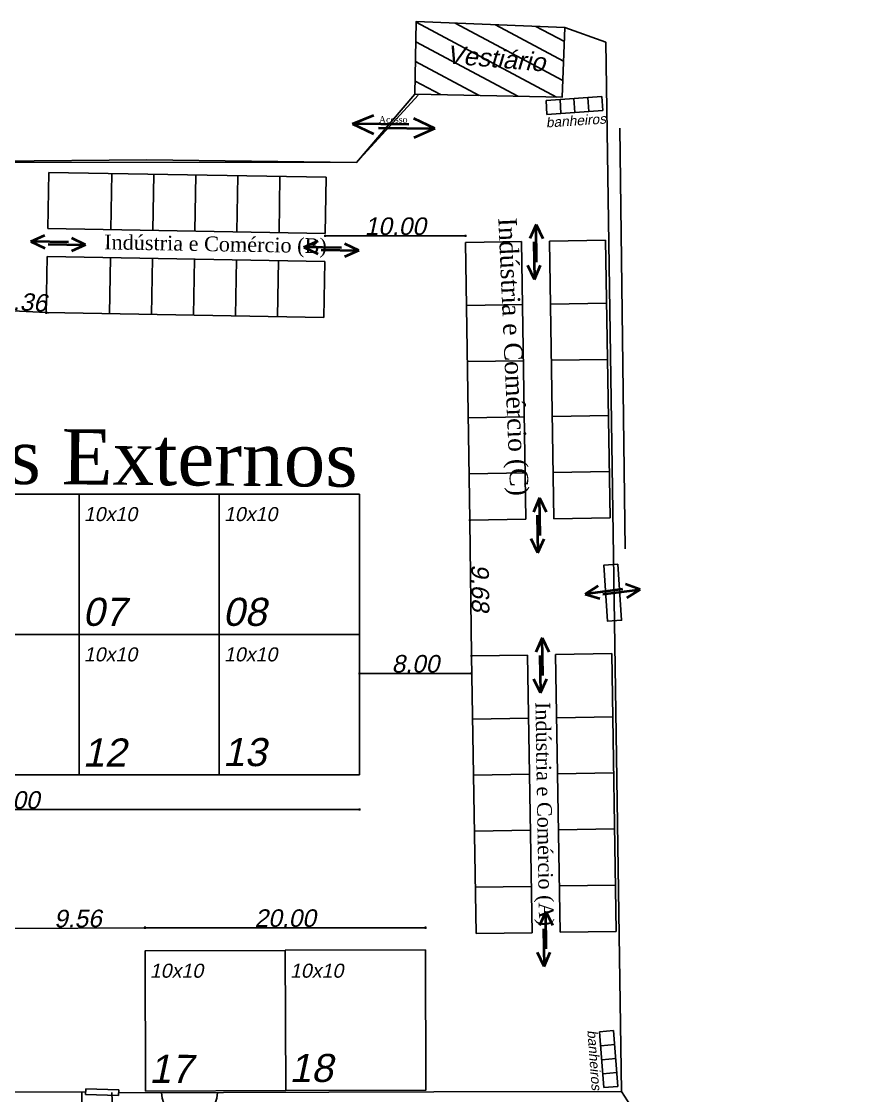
# Model space of a CAD drawing. Header units: metres. Extents: x 2113 to 5678, y -2764 to 956.
# Drawn here: x 4759.4 to 4819.3, y -1361.6 to -1285.1 of the extents above; entities that cross this region are included whole.
import ezdxf

# ---------------------------------------------------------------- set-up
doc = ezdxf.new("R2010")
doc.units = ezdxf.units.M
doc.header["$MEASUREMENT"] = 0
for name, color, linetype in [('ATUALIZADO', 4, 'Continuous'), ('Cota', 1, 'Continuous'), ('COTASOK', 1, 'Continuous'), ('ESTRUTURA', 7, 'Continuous'), ('PAREDE', 7, 'Continuous'), ('TELHADO', 6, 'Continuous'), ('TextoÁreas', 7, 'Continuous')]:
    doc.layers.add(name, color=color, linetype=linetype)
doc.styles.add('JEF', font='times.ttf', dxfattribs={"height": 0.3})
doc.styles.add('TimesNewRoman', font='times.ttf')
doc.styles.add('util2000', font='arial.ttf', dxfattribs={"oblique": 12.000028})
doc.dimstyles.new('Copy of int_1-50_m_MS_50', dxfattribs={"dimscale": 0.05, "dimtxt": 25, "dimasz": 1.5, "dimexe": 1, "dimexo": 0, "dimgap": 0.75, "dimtad": 1, "dimzin": 1, "dimdsep": 46, "dimtxsty": 'util2000', "dimblk": '_U2_SETA01', "dimcen": 1.5, "dimse1": 1, "dimse2": 1, "dimclrd": 1, "dimclre": 1, "dimclrt": 1, "dimazin": 3, "dimtfac": 1, "dimtix": 1, "dimtmove": 1, "dimatfit": 3, "dimldrblk": '_U2_SETA02', "dimfxl": 1, "dimtzin": 12, "dimarcsym": 0})

# ---------------------------------------------------------------- blocks, each defined once
blk = doc.blocks.new('_U2_SETA01')
at = {"color": 0}
for p, q in [((-1, 0), (1, 0)), ((0, -1), (0, 1))]:
    blk.add_line(p, q, dxfattribs=at)
blk.add_line((-0.5, -0.5), (0.5, 0.5))
blk = doc.blocks.new('*D430')
at = {"layer": 'Cota', "color": 1, "lineweight": -2, "transparency": 16777216}
blk.add_line((4733.608, -1341.247), (4783.458, -1341.247), dxfattribs=at)
at = {"layer": 'Defpoints', "color": 0, "transparency": 16777216}
for p in [(4733.533, -1338.764), (4783.533, -1338.764), (4783.533, -1341.247)]:
    blk.add_point(p, dxfattribs=at)
at = {"layer": 'Cota', "color": 1, "lineweight": -2, "transparency": 16777216, "xscale": 0.07500000000000001, "yscale": 0.07500000000000001, "zscale": 0.07500000000000001, "rotation": 180}
blk.add_blockref('_U2_SETA01', (4733.533, -1341.247), dxfattribs=at)
at = {"layer": 'Cota', "color": 1, "lineweight": -2, "transparency": 16777216, "xscale": 0.07500000000000001, "yscale": 0.07500000000000001, "zscale": 0.07500000000000001}
blk.add_blockref('_U2_SETA01', (4783.533, -1341.247), dxfattribs=at)
at = {"layer": 'Cota', "color": 1, "transparency": 16777216, "insert": (4758.533, -1340.571), "char_height": 1.25, "attachment_point": 5, "style": 'util2000'}
blk.add_mtext('50.00', dxfattribs=at)
blk = doc.blocks.new('_U2_SETA02')
blk.add_solid([(-1, -0.2), (0, 0), (-1, 0.2)])
blk = doc.blocks.new('*D431')
at = {"layer": 'Cota', "color": 1, "lineweight": -2, "transparency": 16777216}
blk.add_line((4791.457, -1331.534), (4783.608, -1331.534), dxfattribs=at)
at = {"layer": 'Defpoints', "color": 0, "transparency": 16777216}
for p in [(4783.533, -1330.29), (4791.532, -1330.29), (4783.533, -1331.534)]:
    blk.add_point(p, dxfattribs=at)
at = {"layer": 'Cota', "color": 1, "lineweight": -2, "transparency": 16777216, "xscale": 0.07500000000000001, "yscale": 0.07500000000000001, "zscale": 0.07500000000000001, "rotation": 180}
blk.add_blockref('_U2_SETA01', (4783.533, -1331.534), dxfattribs=at)
at = {"layer": 'Cota', "color": 1, "lineweight": -2, "transparency": 16777216, "xscale": 0.07500000000000001, "yscale": 0.07500000000000001, "zscale": 0.07500000000000001}
blk.add_blockref('_U2_SETA01', (4791.532, -1331.534), dxfattribs=at)
at = {"layer": 'Cota', "color": 1, "transparency": 16777216, "insert": (4787.533, -1330.858), "char_height": 1.25, "attachment_point": 5, "style": 'util2000'}
blk.add_mtext('8.00', dxfattribs=at)
blk = doc.blocks.new('*D437')
at = {"layer": 'Cota', "color": 1, "lineweight": -2, "transparency": 16777216}
blk.add_line((4758.747, -1349.728), (4768.157, -1349.669), dxfattribs=at)
at = {"layer": 'Defpoints', "color": 0, "transparency": 16777216}
for p in [(4768.232, -1349.668), (4758.683, -1351.378), (4768.242, -1351.318)]:
    blk.add_point(p, dxfattribs=at)
at = {"layer": 'Cota', "color": 1, "lineweight": -2, "transparency": 16777216, "xscale": 0.07500000000000001, "yscale": 0.07500000000000001, "zscale": 0.07500000000000001}
for p, rotation in [((4758.672, -1349.729), 180.3615039330208), ((4768.232, -1349.668), 0.3615039330207457)]:
    blk.add_blockref('_U2_SETA01', p, dxfattribs=dict(at, rotation=rotation))
at = {"layer": 'Cota', "color": 1, "transparency": 16777216, "insert": (4763.448, -1349.023), "char_height": 1.25, "attachment_point": 5, "rotation": 0.3615, "style": 'util2000'}
blk.add_mtext('9.56', dxfattribs=at)
blk = doc.blocks.new('*D438')
at = {"layer": 'Cota', "color": 1, "lineweight": -2, "transparency": 16777216}
blk.add_line((4768.317, -1349.668), (4788.168, -1349.668), dxfattribs=at)
at = {"layer": 'Defpoints', "color": 0, "transparency": 16777216}
for p in [(4788.243, -1349.668), (4768.242, -1351.318), (4788.243, -1351.318)]:
    blk.add_point(p, dxfattribs=at)
at = {"layer": 'Cota', "color": 1, "lineweight": -2, "transparency": 16777216, "xscale": 0.07500000000000001, "yscale": 0.07500000000000001, "zscale": 0.07500000000000001, "rotation": 180}
blk.add_blockref('_U2_SETA01', (4768.242, -1349.668), dxfattribs=at)
at = {"layer": 'Cota', "color": 1, "lineweight": -2, "transparency": 16777216, "xscale": 0.07500000000000001, "yscale": 0.07500000000000001, "zscale": 0.07500000000000001}
blk.add_blockref('_U2_SETA01', (4788.243, -1349.668), dxfattribs=at)
at = {"layer": 'Cota', "color": 1, "transparency": 16777216, "insert": (4778.243, -1348.993), "char_height": 1.25, "attachment_point": 5, "style": 'util2000'}
blk.add_mtext('20.00', dxfattribs=at)
blk = doc.blocks.new('*D439')
at = {"layer": 'Cota', "color": 1, "lineweight": -2, "transparency": 16777216}
blk.add_line((4791.02, -1300.338), (4781.169, -1300.338), dxfattribs=at)
at = {"layer": 'Defpoints', "color": 0, "transparency": 16777216}
for p in [(4781.094, -1300.338), (4781.094, -1300.81), (4791.095, -1300.81)]:
    blk.add_point(p, dxfattribs=at)
at = {"layer": 'Cota', "color": 1, "lineweight": -2, "transparency": 16777216, "xscale": 0.07500000000000001, "yscale": 0.07500000000000001, "zscale": 0.07500000000000001, "rotation": 180}
blk.add_blockref('_U2_SETA01', (4781.094, -1300.338), dxfattribs=at)
at = {"layer": 'Cota', "color": 1, "lineweight": -2, "transparency": 16777216, "xscale": 0.07500000000000001, "yscale": 0.07500000000000001, "zscale": 0.07500000000000001}
blk.add_blockref('_U2_SETA01', (4791.095, -1300.338), dxfattribs=at)
at = {"layer": 'Cota', "color": 1, "transparency": 16777216, "insert": (4786.094, -1299.663), "char_height": 1.25, "attachment_point": 5, "style": 'util2000'}
blk.add_mtext('10.00', dxfattribs=at)
blk = doc.blocks.new('*D441')
at = {"layer": 'Cota', "color": 1, "lineweight": -2, "transparency": 16777216}
for p, q in [((4757.759, -1305.63), (4757.684, -1305.626)), ((4757.834, -1305.634), (4761.192, -1305.817)), ((4761.267, -1305.821), (4761.342, -1305.825))]:
    blk.add_line(p, q, dxfattribs=at)
at = {"layer": 'Defpoints', "color": 0, "transparency": 16777216}
for p in [(4757.834, -1305.634), (4761.192, -1305.817), (4761.192, -1305.817)]:
    blk.add_point(p, dxfattribs=at)
at = {"layer": 'Cota', "color": 1, "lineweight": -2, "transparency": 16777216, "xscale": 0.07500000000000001, "yscale": 0.07500000000000001, "zscale": 0.07500000000000001}
for p, rotation in [((4757.834, -1305.634), 356.8782008036445), ((4761.192, -1305.817), 176.8782008036445)]:
    blk.add_blockref('_U2_SETA01', p, dxfattribs=dict(at, rotation=rotation))
at = {"layer": 'Cota', "color": 1, "transparency": 16777216, "insert": (4759.55, -1305.05), "char_height": 1.25, "attachment_point": 5, "rotation": 356.8782, "style": 'util2000'}
blk.add_mtext('3.36', dxfattribs=at)
blk = doc.blocks.new('*D442')
at = {"layer": 'Cota', "color": 1, "lineweight": -2, "transparency": 16777216}
blk.add_line((4791.531, -1330.215), (4791.413, -1320.683), dxfattribs=at)
at = {"layer": 'Defpoints', "color": 0, "transparency": 16777216}
for p in [(4791.412, -1320.608), (4791.412, -1320.608), (4791.532, -1330.29)]:
    blk.add_point(p, dxfattribs=at)
at = {"layer": 'Cota', "color": 1, "lineweight": -2, "transparency": 16777216, "xscale": 0.07500000000000001, "yscale": 0.07500000000000001, "zscale": 0.07500000000000001}
for p, rotation in [((4791.412, -1320.608), 90.70833983057256), ((4791.532, -1330.29), 270.7083398305726)]:
    blk.add_blockref('_U2_SETA01', p, dxfattribs=dict(at, rotation=rotation))
at = {"layer": 'Cota', "color": 1, "transparency": 16777216, "insert": (4792.148, -1325.44), "char_height": 1.25, "attachment_point": 5, "rotation": 270.70834, "style": 'util2000'}
blk.add_mtext('9.68', dxfattribs=at)

msp = doc.modelspace()

# ---------------------------------------------------------------- hatches: boundary and pattern name
at = {"layer": 'ATUALIZADO'}
h = msp.add_hatch(dxfattribs=at)
h.set_pattern_fill('ANSI31,_O', color=256, scale=10, angle=-73.06977)
h.set_pattern_definition([(331.930228, (2639.9421, 1157.8081), (0.58818304, 1.10296905), [])])
h.paths.add_polyline_path([(4797.993, -1290.454), (4798.195, -1285.491), (4787.59, -1285.058), (4787.482, -1290.235)])
h.paths.add_polyline_path([(4789.132, -1288.802), (4796.821, -1289.446), (4797.727, -1286.442), (4790.038, -1285.798)], flags=24)

# ---------------------------------------------------------------- linework, layer by layer
at = {"color": 1}
for p, q in [((4787.482, -1290.235), (4787.59, -1285.058)), ((4787.59, -1285.058), (4798.195, -1285.491)), ((4798.195, -1285.491), (4801.104, -1286.536)), ((4801.104, -1286.536), (4802.24, -1361.35)), ((4783.32, -1295.106), (4787.482, -1290.235)), ((4702.759, -1295.081), (4783.32, -1295.106)), ((4802.24, -1361.35), (4802.88, -1362.332))]:
    msp.add_line(p, q, dxfattribs=at)
at = {"layer": 'ATUALIZADO'}
for p, q in [((4768.351, -1294.93), (4752.903, -1295.062)), ((4763.996, -1361.56), (4764.008, -1361.16)), ((4764.008, -1361.16), (4766.356, -1361.231)), ((4766.356, -1361.231), (4766.344, -1361.631)), ((4763.996, -1361.56), (4766.344, -1361.631))]:
    msp.add_line(p, q, dxfattribs=at)
for points in [[(4798.195, -1285.491), (4797.993, -1290.454), (4787.482, -1290.235), (4787.59, -1285.058), (4798.195, -1285.491)], [(4801.104, -1286.536), (4798.195, -1285.491)], [(4802.24, -1361.35), (4801.104, -1286.536)], [(4787.719, -1290.316), (4783.32, -1295.106)], [(4783.32, -1295.106), (4768.351, -1294.93)], [(4764.002, -1361.36), (4728.571, -1361.483)], [(4763.862, -1381.619), (4763.717, -1361.361)], [(4766.656, -1381.588), (4765.862, -1361.416)], [(4802.24, -1361.35), (4788.83, -1361.363), (4766.35, -1361.431)], [(4824.224, -1362.22), (4802.88, -1362.332), (4802.24, -1361.35)]]:
    msp.add_lwpolyline(points, dxfattribs=at)
at = {"layer": 'Cota'}
msp.add_arc((4771.406, -1361.416), 2, 180.17447, 0.17447, dxfattribs=at)
at = {"layer": 'ESTRUTURA'}
for p, q in [((4800.836, -1290.414), (4796.845, -1290.682)), ((4796.845, -1290.682), (4796.912, -1291.679)), ((4797.843, -1290.615), (4797.909, -1291.613)), ((4798.84, -1290.548), (4798.907, -1291.546)), ((4799.838, -1290.481), (4799.905, -1291.479)), ((4800.903, -1291.412), (4800.836, -1290.414)), ((4796.912, -1291.679), (4800.903, -1291.412)), ((4761.367, -1295.818), (4761.297, -1299.818)), ((4761.367, -1295.818), (4761.297, -1299.818)), ((4761.367, -1295.818), (4781.164, -1296.164)), ((4765.866, -1295.897), (4765.796, -1299.896)), ((4768.866, -1295.949), (4768.796, -1299.949)), ((4771.865, -1296.002), (4771.795, -1300.001)), ((4774.865, -1296.054), (4774.795, -1300.054)), ((4777.864, -1296.107), (4777.794, -1300.106)), ((4781.164, -1296.164), (4781.094, -1300.164)), ((4781.164, -1296.164), (4781.094, -1300.164)), ((4761.297, -1299.818), (4781.094, -1300.164)), ((4761.297, -1299.818), (4781.094, -1300.164)), ((4795.094, -1300.746), (4791.095, -1300.81)), ((4791.095, -1300.81), (4791.412, -1320.608)), ((4791.095, -1300.81), (4791.412, -1320.608)), ((4795.094, -1300.746), (4795.412, -1320.543)), ((4795.094, -1300.746), (4795.412, -1320.543)), ((4801.093, -1300.65), (4797.094, -1300.714)), ((4797.094, -1300.714), (4797.412, -1320.511)), ((4797.094, -1300.714), (4797.412, -1320.511)), ((4801.093, -1300.65), (4801.411, -1320.447)), ((4761.262, -1301.818), (4761.192, -1305.817)), ((4761.262, -1301.818), (4781.059, -1302.163)), ((4761.262, -1301.818), (4781.059, -1302.163)), ((4765.761, -1301.896), (4765.692, -1305.896)), ((4768.761, -1301.949), (4768.691, -1305.948)), ((4771.76, -1302.001), (4771.691, -1306)), ((4774.76, -1302.053), (4774.69, -1306.053)), ((4777.76, -1302.106), (4777.69, -1306.105)), ((4781.059, -1302.163), (4780.989, -1306.163)), ((4781.059, -1302.163), (4780.989, -1306.163)), ((4795.166, -1305.245), (4791.167, -1305.31)), ((4801.166, -1305.149), (4797.166, -1305.213)), ((4761.192, -1305.817), (4780.989, -1306.163)), ((4761.192, -1305.817), (4780.989, -1306.163)), ((4795.231, -1309.245), (4791.231, -1309.309)), ((4801.23, -1309.149), (4797.23, -1309.213)), ((4795.295, -1313.244), (4791.295, -1313.308)), ((4801.294, -1313.148), (4797.295, -1313.212)), ((4795.359, -1317.244), (4791.36, -1317.308)), ((4801.358, -1317.148), (4797.359, -1317.212)), ((4795.412, -1320.543), (4791.412, -1320.608)), ((4795.412, -1320.543), (4791.412, -1320.608)), ((4801.411, -1320.447), (4797.412, -1320.511)), ((4801.411, -1320.447), (4797.412, -1320.511)), ((4795.532, -1330.226), (4791.532, -1330.29)), ((4791.532, -1330.29), (4791.85, -1350.087)), ((4791.532, -1330.29), (4791.85, -1350.087)), ((4795.532, -1330.226), (4795.849, -1350.023)), ((4795.532, -1330.226), (4795.849, -1350.023)), ((4801.531, -1330.129), (4797.531, -1330.194)), ((4801.531, -1330.129), (4797.531, -1330.194)), ((4797.531, -1330.194), (4797.849, -1349.991)), ((4797.531, -1330.194), (4797.849, -1349.991)), ((4801.531, -1330.129), (4801.849, -1349.927)), ((4801.603, -1334.629), (4797.604, -1334.693)), ((4795.604, -1334.725), (4791.604, -1334.789)), ((4795.668, -1338.725), (4791.669, -1338.789)), ((4801.667, -1338.628), (4797.668, -1338.693)), ((4795.732, -1342.724), (4791.733, -1342.788)), ((4801.731, -1342.628), (4797.732, -1342.692)), ((4795.796, -1346.724), (4791.797, -1346.788)), ((4801.796, -1346.627), (4797.796, -1346.692)), ((4801.849, -1349.927), (4797.849, -1349.991)), ((4801.849, -1349.927), (4797.849, -1349.991)), ((4795.849, -1350.023), (4791.85, -1350.087)), ((4795.849, -1350.023), (4791.85, -1350.087)), ((4801.668, -1357.008), (4800.671, -1357.083)), ((4800.671, -1357.083), (4800.971, -1361.072)), ((4801.968, -1360.997), (4801.668, -1357.008)), ((4801.743, -1358.005), (4800.746, -1358.08)), ((4801.818, -1359.003), (4800.821, -1359.078)), ((4801.893, -1360), (4800.896, -1360.075)), ((4800.971, -1361.072), (4801.968, -1360.997))]:
    msp.add_line(p, q, dxfattribs=at)
at = {"layer": 'PAREDE'}
for p, q in [((4802.496, -1322.664), (4802.118, -1292.667)), ((4783.533, -1318.764), (4733.533, -1318.764)), ((4763.533, -1318.764), (4763.533, -1338.764)), ((4773.533, -1318.764), (4773.533, -1338.764)), ((4783.533, -1318.764), (4783.533, -1338.764)), ((4783.533, -1328.764), (4733.533, -1328.764)), ((4783.533, -1338.764), (4733.533, -1338.764))]:
    msp.add_line(p, q, dxfattribs=at)
for points in [[(4801.962, -1323.76), (4800.964, -1323.827), (4801.232, -1327.818), (4802.229, -1327.751)], [(4801.962, -1323.76), (4800.964, -1323.827), (4801.232, -1327.818), (4802.229, -1327.751)], [(4778.242, -1351.283), (4768.242, -1351.318), (4768.277, -1361.318), (4778.277, -1361.283)], [(4788.242, -1351.246), (4778.242, -1351.281), (4778.277, -1361.281), (4788.277, -1361.246)]]:
    msp.add_lwpolyline(points, close=True, dxfattribs=at)
at = {"layer": 'TELHADO', "lineweight": 40}
for p, q in [((4783.037, -1292.352), (4784.57, -1291.729)), ((4787.063, -1292.393), (4783.037, -1292.352)), ((4783.037, -1292.352), (4784.534, -1293.058)), ((4787.063, -1292.393), (4783.037, -1292.352)), ((4783.037, -1292.352), (4784.534, -1293.058)), ((4788.915, -1292.681), (4787.418, -1291.975)), ((4788.915, -1292.681), (4787.418, -1291.975)), ((4784.89, -1292.64), (4788.915, -1292.681)), ((4784.89, -1292.64), (4788.915, -1292.681)), ((4788.915, -1292.681), (4787.404, -1293.356)), ((4788.915, -1292.681), (4787.404, -1293.356)), ((4796.132, -1299.53), (4795.688, -1300.54)), ((4796.132, -1299.53), (4795.688, -1300.54)), ((4796.175, -1302.213), (4796.132, -1299.53)), ((4796.132, -1299.53), (4796.608, -1300.525)), ((4796.175, -1302.213), (4796.132, -1299.53)), ((4796.132, -1299.53), (4796.608, -1300.525)), ((4760.082, -1300.74), (4761.092, -1300.297)), ((4760.082, -1300.74), (4761.092, -1300.297)), ((4762.765, -1300.786), (4760.082, -1300.74)), ((4760.082, -1300.74), (4761.076, -1301.217)), ((4762.765, -1300.786), (4760.082, -1300.74)), ((4760.082, -1300.74), (4761.076, -1301.217)), ((4761.315, -1300.941), (4763.998, -1300.988)), ((4761.315, -1300.941), (4763.998, -1300.988)), ((4763.998, -1300.988), (4762.988, -1301.43)), ((4763.998, -1300.988), (4762.988, -1301.43)), ((4763.998, -1300.988), (4763.004, -1300.51)), ((4763.998, -1300.988), (4763.004, -1300.51)), ((4779.572, -1301.141), (4780.582, -1300.698)), ((4779.572, -1301.141), (4780.582, -1300.698)), ((4783.488, -1301.389), (4782.494, -1300.911)), ((4783.488, -1301.389), (4782.494, -1300.911)), ((4795.972, -1300.769), (4796.015, -1303.453)), ((4795.972, -1300.769), (4796.015, -1303.453)), ((4782.255, -1301.188), (4779.572, -1301.141)), ((4779.572, -1301.141), (4780.566, -1301.618)), ((4782.255, -1301.188), (4779.572, -1301.141)), ((4779.572, -1301.141), (4780.566, -1301.618)), ((4780.805, -1301.342), (4783.488, -1301.389)), ((4780.805, -1301.342), (4783.488, -1301.389)), ((4783.488, -1301.389), (4782.478, -1301.831)), ((4783.488, -1301.389), (4782.478, -1301.831)), ((4796.015, -1303.453), (4795.539, -1302.458)), ((4796.015, -1303.453), (4795.539, -1302.458)), ((4796.015, -1303.453), (4796.459, -1302.443)), ((4796.015, -1303.453), (4796.459, -1302.443)), ((4796.384, -1319.022), (4795.94, -1320.032)), ((4796.384, -1319.022), (4795.94, -1320.032)), ((4796.427, -1321.706), (4796.384, -1319.022)), ((4796.384, -1319.022), (4796.86, -1320.017)), ((4796.427, -1321.706), (4796.384, -1319.022)), ((4796.384, -1319.022), (4796.86, -1320.017)), ((4796.224, -1320.262), (4796.268, -1322.945)), ((4796.224, -1320.262), (4796.268, -1322.945)), ((4796.268, -1322.945), (4795.791, -1321.95)), ((4796.268, -1322.945), (4795.791, -1321.95)), ((4796.268, -1322.945), (4796.712, -1321.935)), ((4796.268, -1322.945), (4796.712, -1321.935)), ((4799.638, -1325.877), (4800.575, -1325.294)), ((4803.55, -1325.561), (4802.52, -1325.166)), ((4802.301, -1325.539), (4799.638, -1325.877)), ((4799.638, -1325.877), (4800.691, -1326.207)), ((4800.888, -1325.899), (4803.55, -1325.561)), ((4803.55, -1325.561), (4802.614, -1326.144)), ((4796.57, -1329.01), (4796.125, -1330.02)), ((4796.57, -1329.01), (4796.125, -1330.02)), ((4796.613, -1331.693), (4796.57, -1329.01)), ((4796.57, -1329.01), (4797.046, -1330.005)), ((4796.613, -1331.693), (4796.57, -1329.01)), ((4796.57, -1329.01), (4797.046, -1330.005)), ((4796.41, -1330.249), (4796.453, -1332.933)), ((4796.41, -1330.249), (4796.453, -1332.933)), ((4796.453, -1332.933), (4795.977, -1331.938)), ((4796.453, -1332.933), (4795.977, -1331.938)), ((4796.453, -1332.933), (4796.897, -1331.923)), ((4796.453, -1332.933), (4796.897, -1331.923)), ((4796.822, -1348.502), (4796.378, -1349.512)), ((4796.822, -1348.502), (4796.378, -1349.512)), ((4796.865, -1351.186), (4796.822, -1348.502)), ((4796.822, -1348.502), (4797.298, -1349.497)), ((4796.865, -1351.186), (4796.822, -1348.502)), ((4796.822, -1348.502), (4797.298, -1349.497)), ((4796.662, -1349.742), (4796.705, -1352.425)), ((4796.662, -1349.742), (4796.705, -1352.425)), ((4796.705, -1352.425), (4796.229, -1351.43)), ((4796.705, -1352.425), (4796.229, -1351.43)), ((4796.705, -1352.425), (4797.149, -1351.415)), ((4796.705, -1352.425), (4797.149, -1351.415))]:
    msp.add_line(p, q, dxfattribs=at)

# ---------------------------------------------------------------- texts
at = {"layer": 'COTASOK', "insert": (4784.92, -1291.812), "char_height": 0.4688, "width": 2.38344, "attachment_point": 1, "style": 'JEF'}
msp.add_mtext('Acesso', dxfattribs=at)
at = {"layer": 'PAREDE', "color": 1, "insert": (4789.704, -1288.059), "char_height": 1.3, "width": 7.7325, "attachment_point": 7, "rotation": 355.2102, "style": 'util2000'}
msp.add_mtext('{\\f@Arial Unicode MS|b0|i0|c0|p34;\\C256;Vestiário}', dxfattribs=at)
at = {"layer": 'PAREDE', "color": 1, "attachment_point": 7, "style": 'util2000'}
for s, insert, char_height, rotation in [('{\\f@Arial Unicode MS|b0|i0|c0|p34;\\C256;banheiros}', (4796.859, -1292.63), 0.7, 3.79878), ('{\\f@Arial Unicode MS|b0|i0|c0|p34;\\C256;\\P\\H1.4286x;10x10}', (4763.868, -1320.693), 0.7, 359.96781), ('{\\f@Arial Unicode MS|b0|i0|c0|p34;\\C256;\\P\\H1.4286x;10x10}', (4773.868, -1320.693), 0.7, 359.96781), ('{\\f@Arial Unicode MS|b0|i0|c0|p34;\\C256;\\P\\H1.4286x;07}', (4763.789, -1328.176), 1.4, 359.96781), ('{\\f@Arial Unicode MS|b0|i0|c0|p34;\\C256;\\P\\H1.4286x;08}', (4773.789, -1328.176), 1.4, 359.96781), ('{\\f@Arial Unicode MS|b0|i0|c0|p34;\\C256;\\P\\H1.4286x;10x10}', (4763.868, -1330.693), 0.7, 359.96781), ('{\\f@Arial Unicode MS|b0|i0|c0|p34;\\C256;\\P\\H1.4286x;10x10}', (4773.868, -1330.693), 0.7, 359.96781), ('{\\f@Arial Unicode MS|b0|i0|c0|p34;\\C256;\\P\\H1.4286x;12}', (4763.789, -1338.176), 1.4, 359.96781), ('{\\f@Arial Unicode MS|b0|i0|c0|p34;\\C256;\\P\\H1.4286x;13}', (4773.789, -1338.176), 1.4, 359.96781), ('{\\f@Arial Unicode MS|b0|i0|c0|p34;\\C256;\\P\\H1.4286x;10x10}', (4768.577, -1353.247), 0.7, 359.96781), ('{\\f@Arial Unicode MS|b0|i0|c0|p34;\\C256;\\P\\H1.4286x;10x10}', (4778.577, -1353.246), 0.7, 359.96781), ('{\\f@Arial Unicode MS|b0|i0|c0|p34;\\C256;banheiros}', (4799.779, -1356.986), 0.7, 274.27189), ('{\\f@Arial Unicode MS|b0|i0|c0|p34;\\C256;\\P\\H1.4286x;17}', (4768.533, -1360.73), 1.4, 359.96781), ('{\\f@Arial Unicode MS|b0|i0|c0|p34;\\C256;\\P\\H1.4286x;18}', (4778.533, -1360.693), 1.4, 359.96781)]:
    msp.add_mtext(s, dxfattribs=dict(at, insert=insert, char_height=char_height, rotation=rotation))
at = {"layer": 'TextoÁreas', "style": 'TimesNewRoman'}
for s, height, rotation, p in [('Indústria e Comércio (C)', 1.31096, 272.51564, (4793.438, -1299.069)), ('Indústria e Comércio (B)', 1.04877, 358.99948, (4765.314, -1301.301)), ('Expositores Externos', 3.93287, 359.51731, (4732.749, -1317.805)), ('Indústria e Comércio (A)', 1.04877, 270.91953, (4796.089, -1333.583))]:
    msp.add_text(s, height=height, rotation=rotation, dxfattribs=at).set_placement(p)

# ---------------------------------------------------------------- dimensions: what is measured, and where the dimension line sits
at = {"layer": 'Cota', "color": 1}
for p1, p2, distance, picture, middle in [((4791.095, -1300.81), (4781.094, -1300.81), -0.472, '*D439', (4786.094, -1299.663)), ((4757.834, -1305.634), (4761.192, -1305.817), 0, '*D441', (4759.55, -1305.05)), ((4791.532, -1330.29), (4791.412, -1320.608), 0, '*D442', (4792.148, -1325.44)), ((4758.683, -1351.378), (4768.242, -1351.318), 1.65, '*D437', (4763.448, -1349.023)), ((4768.242, -1351.318), (4788.243, -1351.318), 1.65, '*D438', (4778.243, -1348.993))]:
    dim = msp.add_aligned_dim(p1=p1, p2=p2, distance=distance, dimstyle='Copy of int_1-50_m_MS_50', dxfattribs=at)
    dim.commit()
    dim.dimension.update_dxf_attribs({"geometry": picture, "text_midpoint": middle})
for base, p1, p2, picture, middle in [((4783.533, -1331.534), (4791.532, -1330.29), (4783.533, -1330.29), '*D431', (4787.533, -1330.858)), ((4783.533, -1341.247), (4733.533, -1338.764), (4783.533, -1338.764), '*D430', (4758.533, -1340.571))]:
    dim = msp.add_linear_dim(base=base, p1=p1, p2=p2, dimstyle='Copy of int_1-50_m_MS_50', dxfattribs=at)
    dim.commit()
    dim.dimension.update_dxf_attribs({"geometry": picture, "text_midpoint": middle})

doc.saveas('drawing.dxf')
